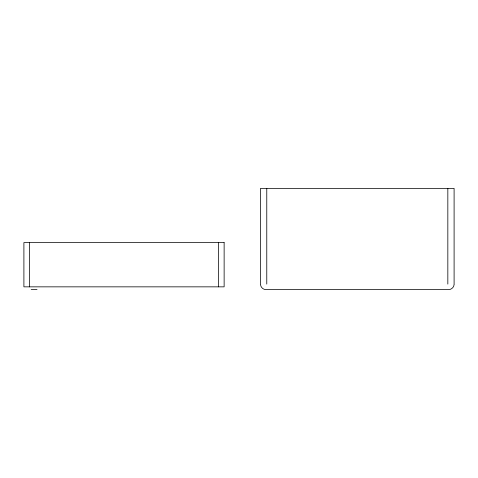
<?xml version="1.0" encoding="UTF-8"?>
<svg xmlns="http://www.w3.org/2000/svg" width="478" height="478" viewBox="0 0 478 478"><rect width="100%" height="100%" fill="white"/><g stroke="black" fill="none" stroke-linecap="round" stroke-linejoin="round"><path stroke-width="0.72" d="M454.088 284.476C453.945 287.284 451.381 289.674 448.567 289.614L266.037 289.614C263.223 289.674 260.659 287.284 260.522 284.476M31.154 289.614L37.027 289.614M454.1 284.081L454.1 188.386L260.504 188.386L260.504 284.081M447.832 188.386L447.832 284.081M266.772 188.386L266.772 284.081M218.601 242.597L218.601 286.848M29.433 242.597L29.433 286.848M224.134 242.597L23.9 242.597L23.9 286.848L224.134 286.848L224.134 242.597"/></g></svg>
